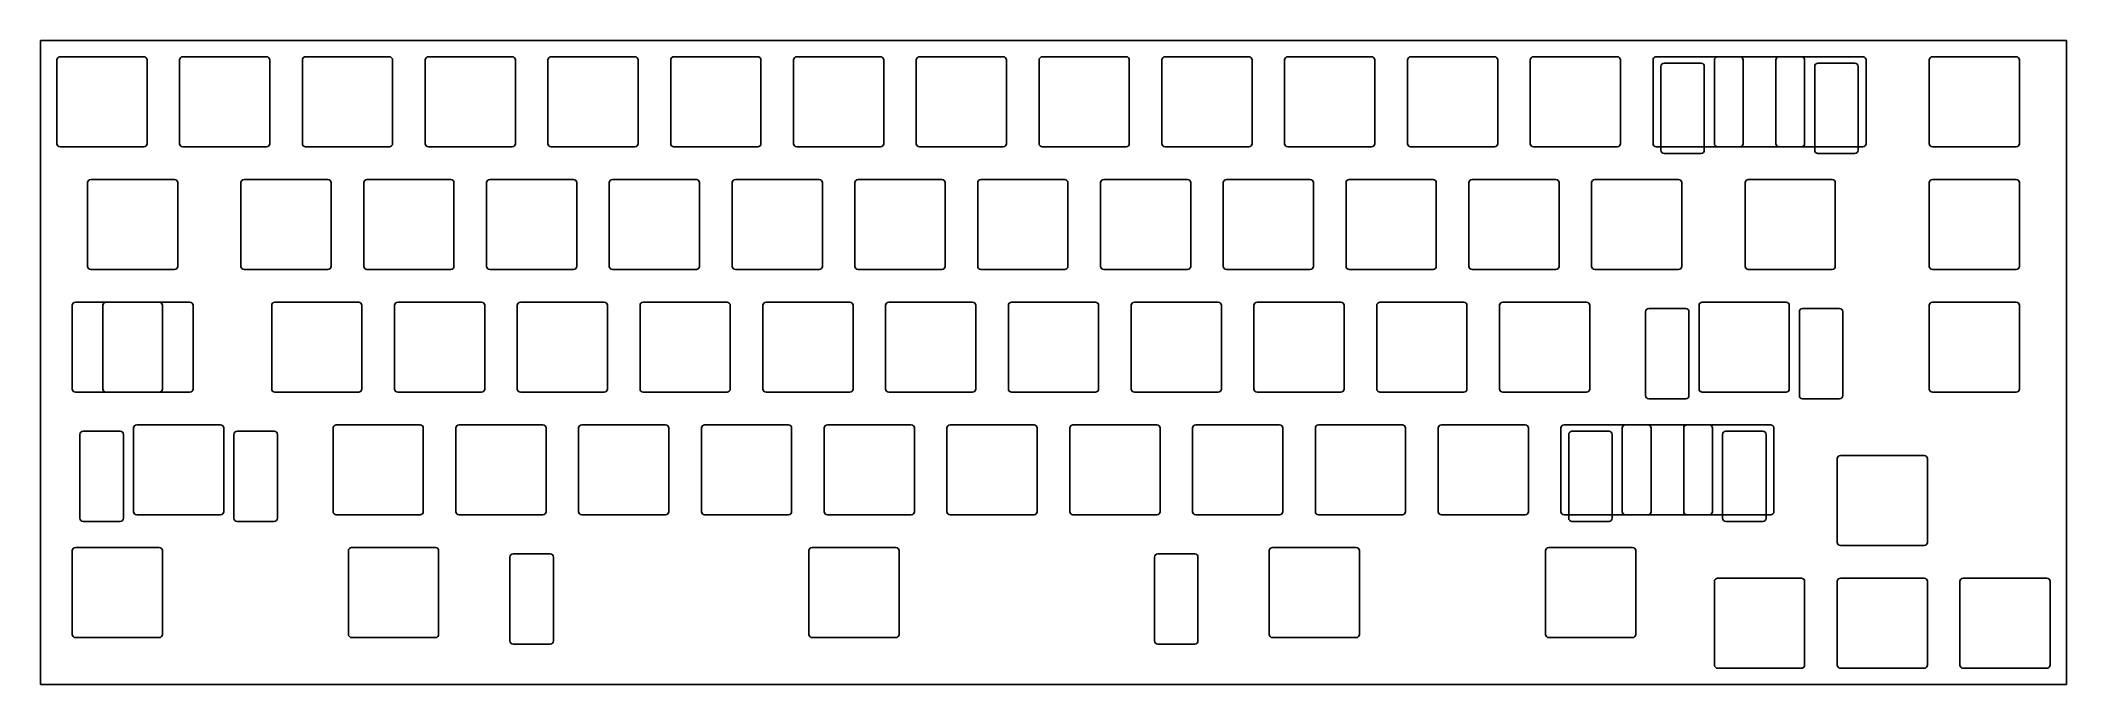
# Model space of a CAD drawing. Header units: millimetres. Extents: x 0 to 314, y -100 to 0.
import ezdxf

# ---------------------------------------------------------------- set-up
doc = ezdxf.new("R2010")
doc.units = ezdxf.units.MM

msp = doc.modelspace()

# ---------------------------------------------------------------- linework, layer by layer
for p, q in [((0, 0), (314.325, 0)), ((0, 0), (0, -100.0125)), ((314.325, 0), (314.325, -100.0125)), ((2.525, -3.025), (2.525, -16.025)), ((3.025, -2.525), (16.025, -2.525)), ((16.525, -3.025), (16.525, -16.025)), ((21.575, -3.025), (21.575, -16.025)), ((22.075, -2.525), (35.075, -2.525)), ((35.575, -3.025), (35.575, -16.025)), ((40.625, -3.025), (40.625, -16.025)), ((41.125, -2.525), (54.125, -2.525)), ((54.625, -3.025), (54.625, -16.025)), ((59.675, -3.025), (59.675, -16.025)), ((60.175, -2.525), (73.175, -2.525)), ((73.675, -3.025), (73.675, -16.025)), ((78.725, -3.025), (78.725, -16.025)), ((79.225, -2.525), (92.225, -2.525)), ((92.725, -3.025), (92.725, -16.025)), ((97.775, -3.025), (97.775, -16.025)), ((98.275, -2.525), (111.275, -2.525)), ((111.775, -3.025), (111.775, -16.025)), ((116.825, -3.025), (116.825, -16.025)), ((117.325, -2.525), (130.325, -2.525)), ((130.825, -3.025), (130.825, -16.025)), ((135.875, -3.025), (135.875, -16.025)), ((136.375, -2.525), (149.375, -2.525)), ((149.875, -3.025), (149.875, -16.025)), ((154.925, -3.025), (154.925, -16.025)), ((155.425, -2.525), (168.425, -2.525)), ((168.925, -3.025), (168.925, -16.025)), ((173.975, -3.025), (173.975, -16.025)), ((174.475, -2.525), (187.475, -2.525)), ((187.975, -3.025), (187.975, -16.025)), ((193.025, -3.025), (193.025, -16.025)), ((193.525, -2.525), (206.525, -2.525)), ((207.025, -3.025), (207.025, -16.025)), ((212.075, -3.025), (212.075, -16.025)), ((212.575, -2.525), (225.575, -2.525)), ((226.075, -3.025), (226.075, -16.025)), ((231.125, -3.025), (231.125, -16.025)), ((231.625, -2.525), (244.625, -2.525)), ((245.125, -3.025), (245.125, -16.025)), ((250.175, -3.025), (250.175, -16.025)), ((250.675, -2.525), (263.675, -2.525)), ((259.7, -3.025), (259.7, -16.025)), ((260.2, -2.525), (273.2, -2.525)), ((264.175, -3.025), (264.175, -16.025)), ((269.225, -3.025), (269.225, -16.025)), ((269.725, -2.525), (282.725, -2.525)), ((273.7, -3.025), (273.7, -16.025)), ((283.225, -3.025), (283.225, -16.025)), ((293.0375, -3.025), (293.0375, -16.025)), ((293.5375, -2.525), (306.5375, -2.525)), ((307.0375, -3.025), (307.0375, -16.025)), ((251.387, -4.025), (251.387, -17.025)), ((251.887, -3.525), (257.637, -3.525)), ((258.137, -4.025), (258.137, -17.025)), ((275.263, -4.025), (275.263, -17.025)), ((275.763, -3.525), (281.513, -3.525)), ((282.013, -4.025), (282.013, -17.025)), ((3.025, -16.525), (16.025, -16.525)), ((22.075, -16.525), (35.075, -16.525)), ((41.125, -16.525), (54.125, -16.525)), ((60.175, -16.525), (73.175, -16.525)), ((79.225, -16.525), (92.225, -16.525)), ((98.275, -16.525), (111.275, -16.525)), ((117.325, -16.525), (130.325, -16.525)), ((136.375, -16.525), (149.375, -16.525)), ((155.425, -16.525), (168.425, -16.525)), ((174.475, -16.525), (187.475, -16.525)), ((193.525, -16.525), (206.525, -16.525)), ((212.575, -16.525), (225.575, -16.525)), ((231.625, -16.525), (244.625, -16.525)), ((250.675, -16.525), (263.675, -16.525)), ((251.887, -17.525), (257.637, -17.525)), ((260.2, -16.525), (273.2, -16.525)), ((269.725, -16.525), (282.725, -16.525)), ((275.763, -17.525), (281.513, -17.525)), ((293.5375, -16.525), (306.5375, -16.525)), ((7.7875, -21.575), (20.7875, -21.575)), ((31.6, -21.575), (44.6, -21.575)), ((50.65, -21.575), (63.65, -21.575)), ((69.7, -21.575), (82.7, -21.575)), ((88.75, -21.575), (101.75, -21.575)), ((107.8, -21.575), (120.8, -21.575)), ((126.85, -21.575), (139.85, -21.575)), ((145.9, -21.575), (158.9, -21.575)), ((164.95, -21.575), (177.95, -21.575)), ((184, -21.575), (197, -21.575)), ((203.05, -21.575), (216.05, -21.575)), ((222.1, -21.575), (235.1, -21.575)), ((241.15, -21.575), (254.15, -21.575)), ((264.9625, -21.575), (277.9625, -21.575)), ((293.5375, -21.575), (306.5375, -21.575)), ((7.2875, -22.075), (7.2875, -35.075)), ((21.2875, -22.075), (21.2875, -35.075)), ((31.1, -22.075), (31.1, -35.075)), ((45.1, -22.075), (45.1, -35.075)), ((50.15, -22.075), (50.15, -35.075)), ((64.15, -22.075), (64.15, -35.075)), ((69.2, -22.075), (69.2, -35.075)), ((83.2, -22.075), (83.2, -35.075)), ((88.25, -22.075), (88.25, -35.075)), ((102.25, -22.075), (102.25, -35.075)), ((107.3, -22.075), (107.3, -35.075)), ((121.3, -22.075), (121.3, -35.075)), ((126.35, -22.075), (126.35, -35.075)), ((140.35, -22.075), (140.35, -35.075)), ((145.4, -22.075), (145.4, -35.075)), ((159.4, -22.075), (159.4, -35.075)), ((164.45, -22.075), (164.45, -35.075)), ((178.45, -22.075), (178.45, -35.075)), ((183.5, -22.075), (183.5, -35.075)), ((197.5, -22.075), (197.5, -35.075)), ((202.55, -22.075), (202.55, -35.075)), ((216.55, -22.075), (216.55, -35.075)), ((221.6, -22.075), (221.6, -35.075)), ((235.6, -22.075), (235.6, -35.075)), ((240.65, -22.075), (240.65, -35.075)), ((254.65, -22.075), (254.65, -35.075)), ((264.4625, -22.075), (264.4625, -35.075)), ((278.4625, -22.075), (278.4625, -35.075)), ((293.0375, -22.075), (293.0375, -35.075)), ((307.0375, -22.075), (307.0375, -35.075)), ((7.7875, -35.575), (20.7875, -35.575)), ((31.6, -35.575), (44.6, -35.575)), ((50.65, -35.575), (63.65, -35.575)), ((69.7, -35.575), (82.7, -35.575)), ((88.75, -35.575), (101.75, -35.575)), ((107.8, -35.575), (120.8, -35.575)), ((126.85, -35.575), (139.85, -35.575)), ((145.9, -35.575), (158.9, -35.575)), ((164.95, -35.575), (177.95, -35.575)), ((184, -35.575), (197, -35.575)), ((203.05, -35.575), (216.05, -35.575)), ((222.1, -35.575), (235.1, -35.575)), ((241.15, -35.575), (254.15, -35.575)), ((264.9625, -35.575), (277.9625, -35.575)), ((293.5375, -35.575), (306.5375, -35.575)), ((5.40625, -40.625), (18.40625, -40.625)), ((10.16875, -40.625), (23.16875, -40.625)), ((36.3625, -40.625), (49.3625, -40.625)), ((55.4125, -40.625), (68.4125, -40.625)), ((74.4625, -40.625), (87.4625, -40.625)), ((93.5125, -40.625), (106.5125, -40.625)), ((112.5625, -40.625), (125.5625, -40.625)), ((131.6125, -40.625), (144.6125, -40.625)), ((150.6625, -40.625), (163.6625, -40.625)), ((169.7125, -40.625), (182.7125, -40.625)), ((188.7625, -40.625), (201.7625, -40.625)), ((207.8125, -40.625), (220.8125, -40.625)), ((226.8625, -40.625), (239.8625, -40.625)), ((257.81875, -40.625), (270.81875, -40.625)), ((293.5375, -40.625), (306.5375, -40.625)), ((4.90625, -41.125), (4.90625, -54.125)), ((9.66875, -41.125), (9.66875, -54.125)), ((18.90625, -41.125), (18.90625, -54.125)), ((23.66875, -41.125), (23.66875, -54.125)), ((35.8625, -41.125), (35.8625, -54.125)), ((49.8625, -41.125), (49.8625, -54.125)), ((54.9125, -41.125), (54.9125, -54.125)), ((68.9125, -41.125), (68.9125, -54.125)), ((73.9625, -41.125), (73.9625, -54.125)), ((87.9625, -41.125), (87.9625, -54.125)), ((93.0125, -41.125), (93.0125, -54.125)), ((107.0125, -41.125), (107.0125, -54.125)), ((112.0625, -41.125), (112.0625, -54.125)), ((126.0625, -41.125), (126.0625, -54.125)), ((131.1125, -41.125), (131.1125, -54.125)), ((145.1125, -41.125), (145.1125, -54.125)), ((150.1625, -41.125), (150.1625, -54.125)), ((164.1625, -41.125), (164.1625, -54.125)), ((169.2125, -41.125), (169.2125, -54.125)), ((183.2125, -41.125), (183.2125, -54.125)), ((188.2625, -41.125), (188.2625, -54.125)), ((202.2625, -41.125), (202.2625, -54.125)), ((207.3125, -41.125), (207.3125, -54.125)), ((221.3125, -41.125), (221.3125, -54.125)), ((226.3625, -41.125), (226.3625, -54.125)), ((240.3625, -41.125), (240.3625, -54.125)), ((249.00575, -42.125), (249.00575, -55.125)), ((249.50575, -41.625), (255.25575, -41.625)), ((255.75575, -42.125), (255.75575, -55.125)), ((257.31875, -41.125), (257.31875, -54.125)), ((271.31875, -41.125), (271.31875, -54.125)), ((272.88175, -42.125), (272.88175, -55.125)), ((273.38175, -41.625), (279.13175, -41.625)), ((279.63175, -42.125), (279.63175, -55.125)), ((293.0375, -41.125), (293.0375, -54.125)), ((307.0375, -41.125), (307.0375, -54.125)), ((5.40625, -54.625), (18.40625, -54.625)), ((10.16875, -54.625), (23.16875, -54.625)), ((36.3625, -54.625), (49.3625, -54.625)), ((55.4125, -54.625), (68.4125, -54.625)), ((74.4625, -54.625), (87.4625, -54.625)), ((93.5125, -54.625), (106.5125, -54.625)), ((112.5625, -54.625), (125.5625, -54.625)), ((131.6125, -54.625), (144.6125, -54.625)), ((150.6625, -54.625), (163.6625, -54.625)), ((169.7125, -54.625), (182.7125, -54.625)), ((188.7625, -54.625), (201.7625, -54.625)), ((207.8125, -54.625), (220.8125, -54.625)), ((226.8625, -54.625), (239.8625, -54.625)), ((249.50575, -55.625), (255.25575, -55.625)), ((257.81875, -54.625), (270.81875, -54.625)), ((273.38175, -55.625), (279.13175, -55.625)), ((293.5375, -54.625), (306.5375, -54.625)), ((14.93125, -59.675), (27.93125, -59.675)), ((45.8875, -59.675), (58.8875, -59.675)), ((64.9375, -59.675), (77.9375, -59.675)), ((83.9875, -59.675), (96.9875, -59.675)), ((103.0375, -59.675), (116.0375, -59.675)), ((122.0875, -59.675), (135.0875, -59.675)), ((141.1375, -59.675), (154.1375, -59.675)), ((160.1875, -59.675), (173.1875, -59.675)), ((179.2375, -59.675), (192.2375, -59.675)), ((198.2875, -59.675), (211.2875, -59.675)), ((217.3375, -59.675), (230.3375, -59.675)), ((236.3875, -59.675), (249.3875, -59.675)), ((245.9125, -59.675), (258.9125, -59.675)), ((255.4375, -59.675), (268.4375, -59.675)), ((6.11825, -61.175), (6.11825, -74.175)), ((6.61825, -60.675), (12.36825, -60.675)), ((12.86825, -61.175), (12.86825, -74.175)), ((14.43125, -60.175), (14.43125, -73.175)), ((28.43125, -60.175), (28.43125, -73.175)), ((29.99425, -61.175), (29.99425, -74.175)), ((30.49425, -60.675), (36.24425, -60.675)), ((36.74425, -61.175), (36.74425, -74.175)), ((45.3875, -60.175), (45.3875, -73.175)), ((59.3875, -60.175), (59.3875, -73.175)), ((64.4375, -60.175), (64.4375, -73.175)), ((78.4375, -60.175), (78.4375, -73.175)), ((83.4875, -60.175), (83.4875, -73.175)), ((97.4875, -60.175), (97.4875, -73.175)), ((102.5375, -60.175), (102.5375, -73.175)), ((116.5375, -60.175), (116.5375, -73.175)), ((121.5875, -60.175), (121.5875, -73.175)), ((135.5875, -60.175), (135.5875, -73.175)), ((140.6375, -60.175), (140.6375, -73.175)), ((154.6375, -60.175), (154.6375, -73.175)), ((159.6875, -60.175), (159.6875, -73.175)), ((173.6875, -60.175), (173.6875, -73.175)), ((178.7375, -60.175), (178.7375, -73.175)), ((192.7375, -60.175), (192.7375, -73.175)), ((197.7875, -60.175), (197.7875, -73.175)), ((211.7875, -60.175), (211.7875, -73.175)), ((216.8375, -60.175), (216.8375, -73.175)), ((230.8375, -60.175), (230.8375, -73.175)), ((235.8875, -60.175), (235.8875, -73.175)), ((237.0995, -61.175), (237.0995, -74.175)), ((237.5995, -60.675), (243.3495, -60.675)), ((243.8495, -61.175), (243.8495, -74.175)), ((245.4125, -60.175), (245.4125, -73.175)), ((249.8875, -60.175), (249.8875, -73.175)), ((254.9375, -60.175), (254.9375, -73.175)), ((259.4125, -60.175), (259.4125, -73.175)), ((260.9755, -61.175), (260.9755, -74.175)), ((261.4755, -60.675), (267.2255, -60.675)), ((267.7255, -61.175), (267.7255, -74.175)), ((268.9375, -60.175), (268.9375, -73.175)), ((278.75, -64.9375), (278.75, -77.9375)), ((279.25, -64.4375), (292.25, -64.4375)), ((292.75, -64.9375), (292.75, -77.9375)), ((6.61825, -74.675), (12.36825, -74.675)), ((14.93125, -73.675), (27.93125, -73.675)), ((30.49425, -74.675), (36.24425, -74.675)), ((45.8875, -73.675), (58.8875, -73.675)), ((64.9375, -73.675), (77.9375, -73.675)), ((83.9875, -73.675), (96.9875, -73.675)), ((103.0375, -73.675), (116.0375, -73.675)), ((122.0875, -73.675), (135.0875, -73.675)), ((141.1375, -73.675), (154.1375, -73.675)), ((160.1875, -73.675), (173.1875, -73.675)), ((179.2375, -73.675), (192.2375, -73.675)), ((198.2875, -73.675), (211.2875, -73.675)), ((217.3375, -73.675), (230.3375, -73.675)), ((236.3875, -73.675), (249.3875, -73.675)), ((237.5995, -74.675), (243.3495, -74.675)), ((245.9125, -73.675), (258.9125, -73.675)), ((255.4375, -73.675), (268.4375, -73.675)), ((261.4755, -74.675), (267.2255, -74.675)), ((279.25, -78.4375), (292.25, -78.4375)), ((4.90625, -79.225), (4.90625, -92.225)), ((5.40625, -78.725), (18.40625, -78.725)), ((18.90625, -79.225), (18.90625, -92.225)), ((47.76875, -79.225), (47.76875, -92.225)), ((48.26875, -78.725), (61.26875, -78.725)), ((61.76875, -79.225), (61.76875, -92.225)), ((72.83125, -80.225), (72.83125, -93.225)), ((73.33125, -79.725), (79.08125, -79.725)), ((79.58125, -80.225), (79.58125, -93.225)), ((119.20625, -79.225), (119.20625, -92.225)), ((119.70625, -78.725), (132.70625, -78.725)), ((133.20625, -79.225), (133.20625, -92.225)), ((172.83125, -80.225), (172.83125, -93.225)), ((173.33125, -79.725), (179.08125, -79.725)), ((179.58125, -80.225), (179.58125, -93.225)), ((190.64375, -79.225), (190.64375, -92.225)), ((191.14375, -78.725), (204.14375, -78.725)), ((204.64375, -79.225), (204.64375, -92.225)), ((233.50625, -79.225), (233.50625, -92.225)), ((234.00625, -78.725), (247.00625, -78.725)), ((247.50625, -79.225), (247.50625, -92.225)), ((259.7, -83.9875), (259.7, -96.9875)), ((260.2, -83.4875), (273.2, -83.4875)), ((273.7, -83.9875), (273.7, -96.9875)), ((278.75, -83.9875), (278.75, -96.9875)), ((279.25, -83.4875), (292.25, -83.4875)), ((292.75, -83.9875), (292.75, -96.9875)), ((297.8, -83.9875), (297.8, -96.9875)), ((298.3, -83.4875), (311.3, -83.4875)), ((311.8, -83.9875), (311.8, -96.9875)), ((5.40625, -92.725), (18.40625, -92.725)), ((48.26875, -92.725), (61.26875, -92.725)), ((73.33125, -93.725), (79.08125, -93.725)), ((119.70625, -92.725), (132.70625, -92.725)), ((173.33125, -93.725), (179.08125, -93.725)), ((191.14375, -92.725), (204.14375, -92.725)), ((234.00625, -92.725), (247.00625, -92.725)), ((0, -100.0125), (314.325, -100.0125)), ((260.2, -97.4875), (273.2, -97.4875)), ((279.25, -97.4875), (292.25, -97.4875)), ((298.3, -97.4875), (311.3, -97.4875))]:
    msp.add_line(p, q)
for centre, start, end in [((3.025, -3.025), 90, 180), ((16.025, -3.025), 0, 90), ((22.075, -3.025), 90, 180), ((35.075, -3.025), 0, 90), ((41.125, -3.025), 90, 180), ((54.125, -3.025), 0, 90), ((60.175, -3.025), 90, 180), ((73.175, -3.025), 0, 90), ((79.225, -3.025), 90, 180), ((92.225, -3.025), 0, 90), ((98.275, -3.025), 90, 180), ((111.275, -3.025), 0, 90), ((117.325, -3.025), 90, 180), ((130.325, -3.025), 0, 90), ((136.375, -3.025), 90, 180), ((149.375, -3.025), 0, 90), ((155.425, -3.025), 90, 180), ((168.425, -3.025), 0, 90), ((174.475, -3.025), 90, 180), ((187.475, -3.025), 0, 90), ((193.525, -3.025), 90, 180), ((206.525, -3.025), 0, 90), ((212.575, -3.025), 90, 180), ((225.575, -3.025), 0, 90), ((231.625, -3.025), 90, 180), ((244.625, -3.025), 0, 90), ((250.675, -3.025), 90, 180), ((260.2, -3.025), 90, 180), ((263.675, -3.025), 0, 90), ((269.725, -3.025), 90, 180), ((273.2, -3.025), 0, 90), ((282.725, -3.025), 0, 90), ((293.5375, -3.025), 90, 180), ((306.5375, -3.025), 0, 90), ((251.887, -4.025), 90, 180), ((257.637, -4.025), 0, 90), ((275.763, -4.025), 90, 180), ((281.513, -4.025), 0, 90), ((3.025, -16.025), 180, 270), ((16.025, -16.025), 270, 360), ((22.075, -16.025), 180, 270), ((35.075, -16.025), 270, 360), ((41.125, -16.025), 180, 270), ((54.125, -16.025), 270, 360), ((60.175, -16.025), 180, 270), ((73.175, -16.025), 270, 360), ((79.225, -16.025), 180, 270), ((92.225, -16.025), 270, 360), ((98.275, -16.025), 180, 270), ((111.275, -16.025), 270, 360), ((117.325, -16.025), 180, 270), ((130.325, -16.025), 270, 360), ((136.375, -16.025), 180, 270), ((149.375, -16.025), 270, 360), ((155.425, -16.025), 180, 270), ((168.425, -16.025), 270, 360), ((174.475, -16.025), 180, 270), ((187.475, -16.025), 270, 360), ((193.525, -16.025), 180, 270), ((206.525, -16.025), 270, 360), ((212.575, -16.025), 180, 270), ((225.575, -16.025), 270, 360), ((231.625, -16.025), 180, 270), ((244.625, -16.025), 270, 360), ((250.675, -16.025), 180, 270), ((251.887, -17.025), 180, 270), ((257.637, -17.025), 270, 360), ((260.2, -16.025), 180, 270), ((263.675, -16.025), 270, 360), ((269.725, -16.025), 180, 270), ((273.2, -16.025), 270, 360), ((275.763, -17.025), 180, 270), ((281.513, -17.025), 270, 360), ((282.725, -16.025), 270, 360), ((293.5375, -16.025), 180, 270), ((306.5375, -16.025), 270, 360), ((7.7875, -22.075), 90, 180), ((20.7875, -22.075), 0, 90), ((31.6, -22.075), 90, 180), ((44.6, -22.075), 0, 90), ((50.65, -22.075), 90, 180), ((63.65, -22.075), 0, 90), ((69.7, -22.075), 90, 180), ((82.7, -22.075), 0, 90), ((88.75, -22.075), 90, 180), ((101.75, -22.075), 0, 90), ((107.8, -22.075), 90, 180), ((120.8, -22.075), 0, 90), ((126.85, -22.075), 90, 180), ((139.85, -22.075), 0, 90), ((145.9, -22.075), 90, 180), ((158.9, -22.075), 0, 90), ((164.95, -22.075), 90, 180), ((177.95, -22.075), 0, 90), ((184, -22.075), 90, 180), ((197, -22.075), 0, 90), ((203.05, -22.075), 90, 180), ((216.05, -22.075), 0, 90), ((222.1, -22.075), 90, 180), ((235.1, -22.075), 0, 90), ((241.15, -22.075), 90, 180), ((254.15, -22.075), 0, 90), ((264.9625, -22.075), 90, 180), ((277.9625, -22.075), 0, 90), ((293.5375, -22.075), 90, 180), ((306.5375, -22.075), 0, 90), ((7.7875, -35.075), 180, 270), ((20.7875, -35.075), 270, 360), ((31.6, -35.075), 180, 270), ((44.6, -35.075), 270, 360), ((50.65, -35.075), 180, 270), ((63.65, -35.075), 270, 360), ((69.7, -35.075), 180, 270), ((82.7, -35.075), 270, 360), ((88.75, -35.075), 180, 270), ((101.75, -35.075), 270, 360), ((107.8, -35.075), 180, 270), ((120.8, -35.075), 270, 360), ((126.85, -35.075), 180, 270), ((139.85, -35.075), 270, 360), ((145.9, -35.075), 180, 270), ((158.9, -35.075), 270, 360), ((164.95, -35.075), 180, 270), ((177.95, -35.075), 270, 360), ((184, -35.075), 180, 270), ((197, -35.075), 270, 360), ((203.05, -35.075), 180, 270), ((216.05, -35.075), 270, 360), ((222.1, -35.075), 180, 270), ((235.1, -35.075), 270, 360), ((241.15, -35.075), 180, 270), ((254.15, -35.075), 270, 360), ((264.9625, -35.075), 180, 270), ((277.9625, -35.075), 270, 360), ((293.5375, -35.075), 180, 270), ((306.5375, -35.075), 270, 360), ((5.40625, -41.125), 90, 180), ((10.16875, -41.125), 90, 180), ((18.40625, -41.125), 0, 90), ((23.16875, -41.125), 0, 90), ((36.3625, -41.125), 90, 180), ((49.3625, -41.125), 0, 90), ((55.4125, -41.125), 90, 180), ((68.4125, -41.125), 0, 90), ((74.4625, -41.125), 90, 180), ((87.4625, -41.125), 0, 90), ((93.5125, -41.125), 90, 180), ((106.5125, -41.125), 0, 90), ((112.5625, -41.125), 90, 180), ((125.5625, -41.125), 0, 90), ((131.6125, -41.125), 90, 180), ((144.6125, -41.125), 0, 90), ((150.6625, -41.125), 90, 180), ((163.6625, -41.125), 0, 90), ((169.7125, -41.125), 90, 180), ((182.7125, -41.125), 0, 90), ((188.7625, -41.125), 90, 180), ((201.7625, -41.125), 0, 90), ((207.8125, -41.125), 90, 180), ((220.8125, -41.125), 0, 90), ((226.8625, -41.125), 90, 180), ((239.8625, -41.125), 0, 90), ((257.81875, -41.125), 90, 180), ((270.81875, -41.125), 0, 90), ((293.5375, -41.125), 90, 180), ((306.5375, -41.125), 0, 90), ((249.50575, -42.125), 90, 180), ((255.25575, -42.125), 0, 90), ((273.38175, -42.125), 90, 180), ((279.13175, -42.125), 0, 90), ((5.40625, -54.125), 180, 270), ((10.16875, -54.125), 180, 270), ((18.40625, -54.125), 270, 360), ((23.16875, -54.125), 270, 360), ((36.3625, -54.125), 180, 270), ((49.3625, -54.125), 270, 360), ((55.4125, -54.125), 180, 270), ((68.4125, -54.125), 270, 360), ((74.4625, -54.125), 180, 270), ((87.4625, -54.125), 270, 360), ((93.5125, -54.125), 180, 270), ((106.5125, -54.125), 270, 360), ((112.5625, -54.125), 180, 270), ((125.5625, -54.125), 270, 360), ((131.6125, -54.125), 180, 270), ((144.6125, -54.125), 270, 360), ((150.6625, -54.125), 180, 270), ((163.6625, -54.125), 270, 360), ((169.7125, -54.125), 180, 270), ((182.7125, -54.125), 270, 360), ((188.7625, -54.125), 180, 270), ((201.7625, -54.125), 270, 360), ((207.8125, -54.125), 180, 270), ((220.8125, -54.125), 270, 360), ((226.8625, -54.125), 180, 270), ((239.8625, -54.125), 270, 360), ((249.50575, -55.125), 180, 270), ((255.25575, -55.125), 270, 360), ((257.81875, -54.125), 180, 270), ((270.81875, -54.125), 270, 360), ((273.38175, -55.125), 180, 270), ((279.13175, -55.125), 270, 360), ((293.5375, -54.125), 180, 270), ((306.5375, -54.125), 270, 360), ((14.93125, -60.175), 90, 180), ((27.93125, -60.175), 0, 90), ((45.8875, -60.175), 90, 180), ((58.8875, -60.175), 0, 90), ((64.9375, -60.175), 90, 180), ((77.9375, -60.175), 0, 90), ((83.9875, -60.175), 90, 180), ((96.9875, -60.175), 0, 90), ((103.0375, -60.175), 90, 180), ((116.0375, -60.175), 0, 90), ((122.0875, -60.175), 90, 180), ((135.0875, -60.175), 0, 90), ((141.1375, -60.175), 90, 180), ((154.1375, -60.175), 0, 90), ((160.1875, -60.175), 90, 180), ((173.1875, -60.175), 0, 90), ((179.2375, -60.175), 90, 180), ((192.2375, -60.175), 0, 90), ((198.2875, -60.175), 90, 180), ((211.2875, -60.175), 0, 90), ((217.3375, -60.175), 90, 180), ((230.3375, -60.175), 0, 90), ((236.3875, -60.175), 90, 180), ((245.9125, -60.175), 90, 180), ((249.3875, -60.175), 0, 90), ((255.4375, -60.175), 90, 180), ((258.9125, -60.175), 0, 90), ((268.4375, -60.175), 0, 90), ((6.61825, -61.175), 90, 180), ((12.36825, -61.175), 0, 90), ((30.49425, -61.175), 90, 180), ((36.24425, -61.175), 0, 90), ((237.5995, -61.175), 90, 180), ((243.3495, -61.175), 0, 90), ((261.4755, -61.175), 90, 180), ((267.2255, -61.175), 0, 90), ((279.25, -64.9375), 90, 180), ((292.25, -64.9375), 0, 90), ((6.61825, -74.175), 180, 270), ((12.36825, -74.175), 270, 360), ((14.93125, -73.175), 180, 270), ((27.93125, -73.175), 270, 360), ((30.49425, -74.175), 180, 270), ((36.24425, -74.175), 270, 360), ((45.8875, -73.175), 180, 270), ((58.8875, -73.175), 270, 360), ((64.9375, -73.175), 180, 270), ((77.9375, -73.175), 270, 360), ((83.9875, -73.175), 180, 270), ((96.9875, -73.175), 270, 360), ((103.0375, -73.175), 180, 270), ((116.0375, -73.175), 270, 360), ((122.0875, -73.175), 180, 270), ((135.0875, -73.175), 270, 360), ((141.1375, -73.175), 180, 270), ((154.1375, -73.175), 270, 360), ((160.1875, -73.175), 180, 270), ((173.1875, -73.175), 270, 360), ((179.2375, -73.175), 180, 270), ((192.2375, -73.175), 270, 360), ((198.2875, -73.175), 180, 270), ((211.2875, -73.175), 270, 360), ((217.3375, -73.175), 180, 270), ((230.3375, -73.175), 270, 360), ((236.3875, -73.175), 180, 270), ((237.5995, -74.175), 180, 270), ((243.3495, -74.175), 270, 360), ((245.9125, -73.175), 180, 270), ((249.3875, -73.175), 270, 360), ((255.4375, -73.175), 180, 270), ((258.9125, -73.175), 270, 360), ((261.4755, -74.175), 180, 270), ((267.2255, -74.175), 270, 360), ((268.4375, -73.175), 270, 360), ((279.25, -77.9375), 180, 270), ((292.25, -77.9375), 270, 360), ((5.40625, -79.225), 90, 180), ((18.40625, -79.225), 0, 90), ((48.26875, -79.225), 90, 180), ((61.26875, -79.225), 0, 90), ((73.33125, -80.225), 90, 180), ((79.08125, -80.225), 0, 90), ((119.70625, -79.225), 90, 180), ((132.70625, -79.225), 0, 90), ((173.33125, -80.225), 90, 180), ((179.08125, -80.225), 0, 90), ((191.14375, -79.225), 90, 180), ((204.14375, -79.225), 0, 90), ((234.00625, -79.225), 90, 180), ((247.00625, -79.225), 0, 90), ((260.2, -83.9875), 90, 180), ((273.2, -83.9875), 0, 90), ((279.25, -83.9875), 90, 180), ((292.25, -83.9875), 0, 90), ((298.3, -83.9875), 90, 180), ((311.3, -83.9875), 0, 90), ((5.40625, -92.225), 180, 270), ((18.40625, -92.225), 270, 360), ((48.26875, -92.225), 180, 270), ((61.26875, -92.225), 270, 360), ((73.33125, -93.225), 180, 270), ((79.08125, -93.225), 270, 360), ((119.70625, -92.225), 180, 270), ((132.70625, -92.225), 270, 360), ((173.33125, -93.225), 180, 270), ((179.08125, -93.225), 270, 360), ((191.14375, -92.225), 180, 270), ((204.14375, -92.225), 270, 360), ((234.00625, -92.225), 180, 270), ((247.00625, -92.225), 270, 360), ((260.2, -96.9875), 180, 270), ((273.2, -96.9875), 270, 360), ((279.25, -96.9875), 180, 270), ((292.25, -96.9875), 270, 360), ((298.3, -96.9875), 180, 270), ((311.3, -96.9875), 270, 360)]:
    msp.add_arc(centre, 0.5, start, end)

doc.saveas('drawing.dxf')
